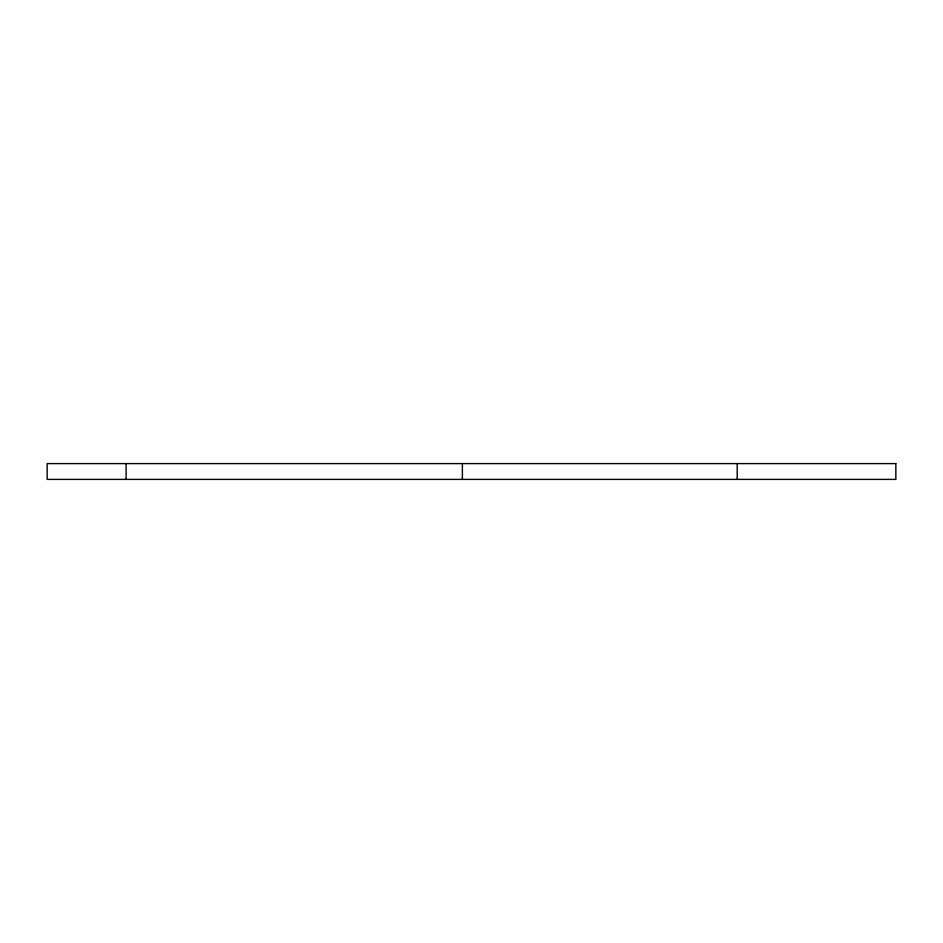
<?xml version="1.0" encoding="UTF-8"?>
<svg xmlns="http://www.w3.org/2000/svg" width="943" height="943" viewBox="0 0 943 943"><rect width="100%" height="100%" fill="white"/><g stroke="black" fill="none" stroke-linecap="round" stroke-linejoin="round"><path stroke-width="1.41" d="M737.19 463.602L737.19 479.398M462.388 463.602L462.388 479.398M126.103 463.602L126.103 479.398M895.85 463.602L47.15 463.602L47.15 479.398L895.85 479.398L895.85 463.602"/></g></svg>
